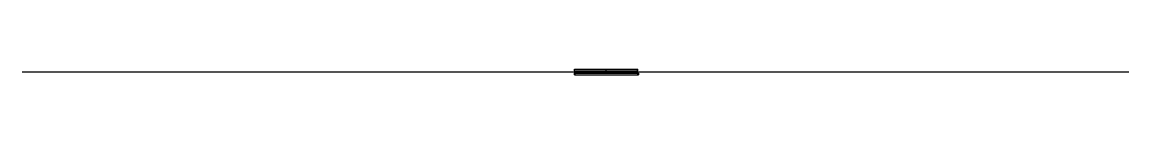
# Model space of a CAD drawing. Units: millimetres at full size, sheet at 1:100. Extents: x -15551 to 15061, y -3565 to -3415.
import ezdxf

# ---------------------------------------------------------------- set-up
doc = ezdxf.new("R2010")
doc.units = ezdxf.units.MM
doc.header["$LTSCALE"] = 100
doc.layers.add('0-0', color=7, linetype='Continuous')

msp = doc.modelspace()

# ---------------------------------------------------------------- linework, layer by layer
at = {"layer": '0-0'}
for p, q in [((-15551, -3489.8), (15061.2, -3489.8)), ((-269.9, -3454.8), (-244.9, -3454.8)), ((-269.9, -3524.8), (-244.9, -3524.8)), ((-259.9, -3524.8), (-259.9, -3454.8)), ((-224.9, -3477.8), (588.1, -3477.8)), ((588.1, -3489.8), (622.1, -3489.8)), ((605.1, -3544.8), (605.1, -3434.8)), ((622.1, -3501.8), (1435.1, -3501.8)), ((1480.1, -3454.8), (1455.1, -3454.8)), ((1480.1, -3524.8), (1455.1, -3524.8)), ((1470.1, -3524.8), (1470.1, -3454.8))]:
    msp.add_line(p, q, dxfattribs=at)
at = {"layer": '0-0', "color": 6}
for p, q in [((-284.9, -3524.8), (-284.9, -3564.8)), ((-259.9, -3524.8), (-284.9, -3524.8)), ((-259.9, -3564.8), (-284.9, -3564.8)), ((-259.9, -3524.8), (-259.9, -3564.8)), ((1470.1, -3524.8), (1470.1, -3564.8)), ((1470.1, -3524.8), (1495.1, -3524.8)), ((1470.1, -3564.8), (1495.1, -3564.8)), ((1495.1, -3524.8), (1495.1, -3564.8))]:
    msp.add_line(p, q, dxfattribs=at)
at = {"layer": '0-0', "color": 4}
for p, q in [((-269.9, -3454.8), (-269.9, -3414.8)), ((-269.9, -3414.8), (1480.1, -3414.8)), ((-261.9, -3564.8), (1472.1, -3564.8)), ((-244.9, -3454.8), (1455.1, -3454.8)), ((-244.9, -3524.8), (1455.1, -3524.8)), ((1480.1, -3454.8), (1480.1, -3414.8))]:
    msp.add_line(p, q, dxfattribs=at)
at = {"layer": '0-0'}
for points in [[(-259.9, -3489.8), (-224.9, -3489.8), (-224.9, -3465.8), (-259.9, -3465.8)], [(1470.1, -3489.8), (1435.1, -3489.8), (1435.1, -3513.8), (1470.1, -3513.8)]]:
    msp.add_lwpolyline(points, dxfattribs=at)
msp.add_lwpolyline([(588.1, -3513.8), (622.1, -3513.8), (622.1, -3465.8), (588.1, -3465.8)], close=True, dxfattribs=at)

doc.saveas('drawing.dxf')
